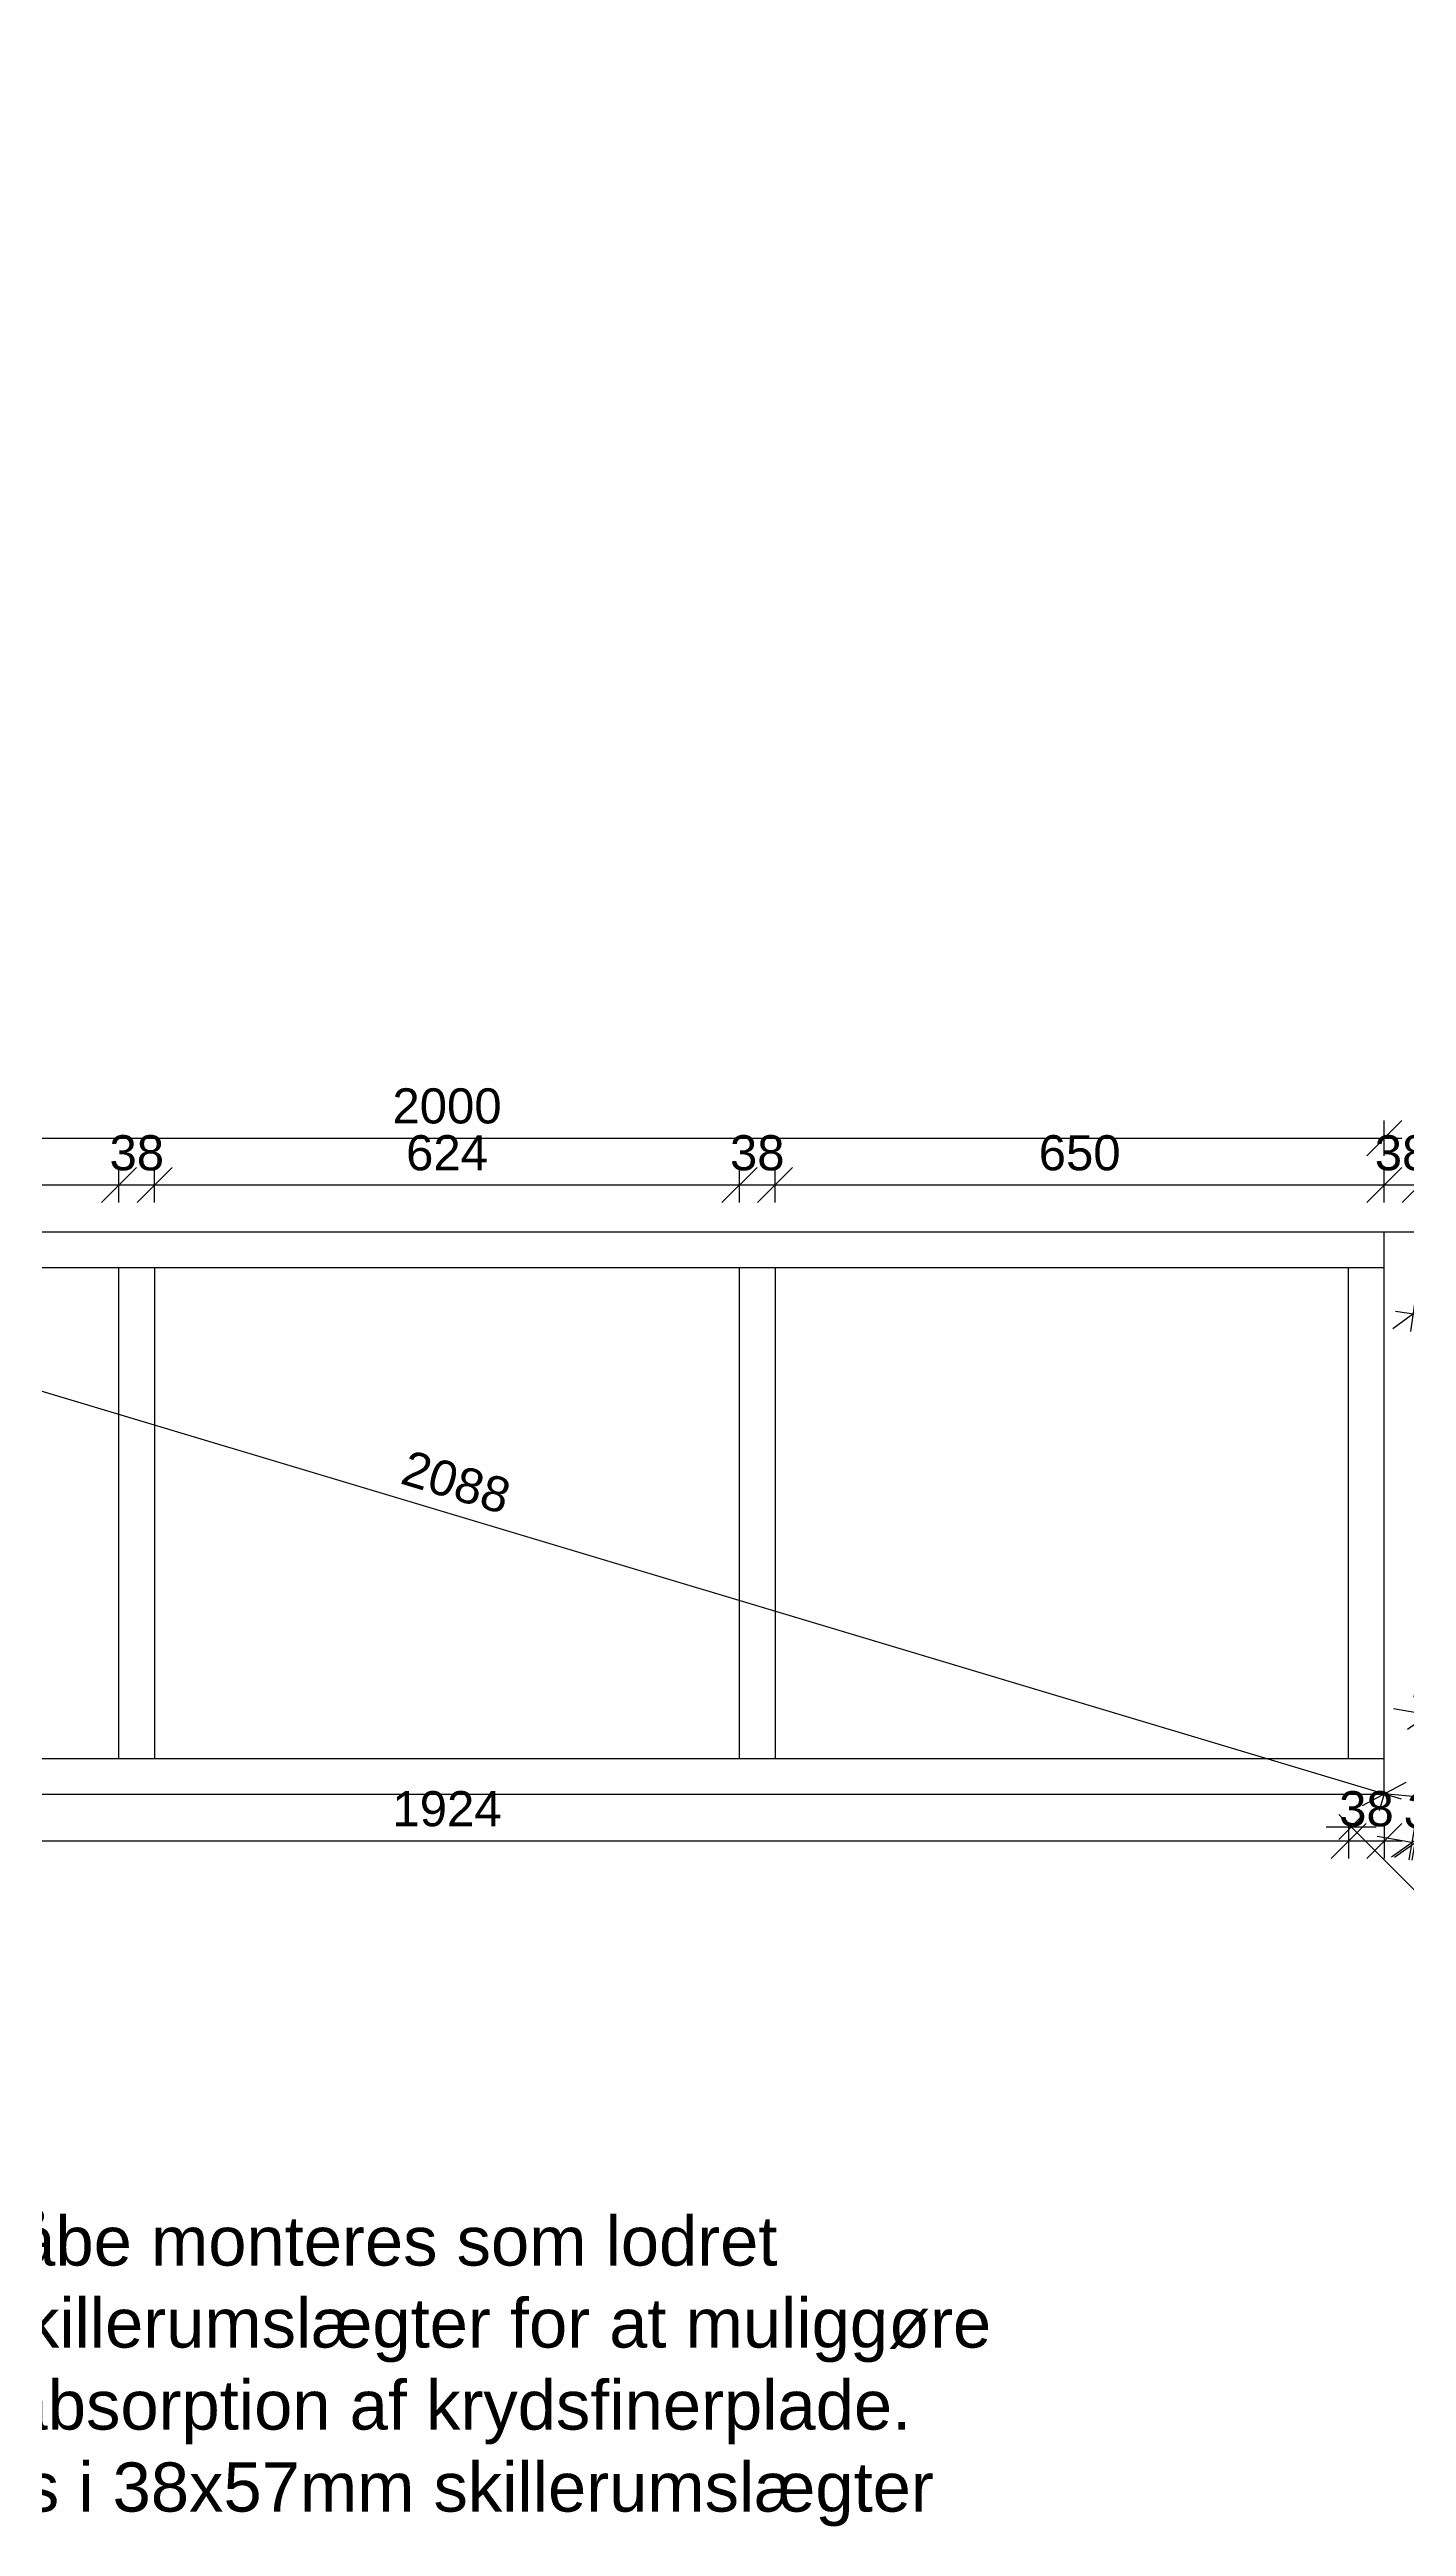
# Model space of a CAD drawing. Header units: millimetres. Extents: x -96270 to 80902, y -48795 to -34727.
# Drawn here: x 59950 to 61398, y -38302 to -35659 of the extents above; entities that cross this region are included whole.
import ezdxf
from ezdxf import colors
from ezdxf.entities.mleader import LeaderData, LeaderLine
from ezdxf.math import Vec2, Vec3

# ---------------------------------------------------------------- set-up
doc = ezdxf.new("R2010")
doc.units = ezdxf.units.MM
doc.layers.get('0').update_dxf_attribs({"lineweight": 25})
doc.layers.add('Mållinje (Afsætning af mål)', color=4, linetype='Continuous', lineweight=9)
doc.layers.add('Tyk fuldstregslinje (Optegning)', color=7, linetype='Continuous', lineweight=30)
doc.styles.add('Annotative', font='arial.ttf')
doc.styles.add('Arial', font='arial.ttf', dxfattribs={"height": 3.5})
doc.dimstyles.new('Annotative', dxfattribs={"dimscale": 0, "dimtxt": 2.5, "dimasz": 2.5, "dimexe": 1.25, "dimexo": 1, "dimgap": 1, "dimtad": 1, "dimdec": 0, "dimzin": 0, "dimtxsty": 'Annotative', "dimblk": 'OBLIQUE', "dimcen": 1, "dimdle": 1.25, "dimadec": 0, "dimazin": 0, "dimtfac": 1, "dimtdec": 0, "dimtofl": 0, "dimtmove": 0, "dimatfit": 3, "dimfxl": 1.25, "dimfxlon": 1, "dimtolj": 1, "dimtzin": 0, "dimarcsym": 0})

# ---------------------------------------------------------------- blocks, each defined once
blk = doc.blocks.new('_Oblique')
at = {"color": 0, "linetype": 'ByBlock', "lineweight": -2}
blk.add_line((-0.5, -0.5), (0.5, 0.5), dxfattribs=at)
blk = doc.blocks.new('*D647')
at = {"layer": 'Defpoints', "color": 0, "transparency": 16777216}
for p in [(61374.3, -36820.8), (59374.3, -36870.8), (61374.3, -36870.8)]:
    blk.add_point(p, dxfattribs=at)
at = {"layer": 'Mållinje (Afsætning af mål)', "color": 0, "lineweight": -2, "transparency": 16777216}
for p, q in [((59374.3, -36839.6), (59374.3, -36802.1)), ((61374.3, -36839.6), (61374.3, -36802.1)), ((59355.5, -36820.8), (61393, -36820.8))]:
    blk.add_line(p, q, dxfattribs=at)
at = {"layer": 'Mållinje (Afsætning af mål)', "color": 0, "lineweight": -2, "transparency": 16777216, "xscale": 37.5, "yscale": 37.5, "zscale": 37.5, "rotation": 180}
blk.add_blockref('_Oblique', (59374.3, -36820.8), dxfattribs=at)
at = {"layer": 'Mållinje (Afsætning af mål)', "color": 0, "lineweight": -2, "transparency": 16777216, "xscale": 37.5, "yscale": 37.5, "zscale": 37.5}
blk.add_blockref('_Oblique', (61374.3, -36820.8), dxfattribs=at)
at = {"layer": 'Mållinje (Afsætning af mål)', "color": 0, "transparency": 16777216, "insert": (60374.3, -36786.7), "char_height": 37.5, "attachment_point": 5, "style": 'Annotative'}
blk.add_mtext('\\A1;2000', dxfattribs=at)
blk = doc.blocks.new('*D639')
at = {"layer": 'Defpoints', "color": 0, "transparency": 16777216}
for p in [(59374.3, -36920.8), (61374.3, -37520.6), (61374.3, -37520.6)]:
    blk.add_point(p, dxfattribs=at)
at = {"layer": 'Mållinje (Afsætning af mål)', "color": 0, "lineweight": -2, "transparency": 16777216}
for p, q in [((59356.3, -36915.4), (61392.3, -37526)), ((59374.3, -36920.8), (59368.9, -36938.8)), ((61374.3, -37520.6), (61368.9, -37538.6))]:
    blk.add_line(p, q, dxfattribs=at)
at = {"layer": 'Mållinje (Afsætning af mål)', "color": 0, "lineweight": -2, "transparency": 16777216, "xscale": 37.5, "yscale": 37.5, "zscale": 37.5}
for p, rotation in [((59374.3, -36920.8), 163.3050588094748), ((61374.3, -37520.6), 343.3050588094748)]:
    blk.add_blockref('_Oblique', p, dxfattribs=dict(at, rotation=rotation))
at = {"layer": 'Mållinje (Afsætning af mål)', "color": 0, "transparency": 16777216, "insert": (60384.1, -37188), "char_height": 37.5, "attachment_point": 5, "rotation": 343.3051, "style": 'Annotative'}
blk.add_mtext('\\A1;2088', dxfattribs=at)
blk = doc.blocks.new('*D599')
at = {"layer": 'Defpoints', "color": 0, "transparency": 16777216}
for p in [(61412.3, -36870.8), (61374.3, -36920.8), (61412.3, -36920.8)]:
    blk.add_point(p, dxfattribs=at)
at = {"layer": 'Mållinje (Afsætning af mål)', "color": 0, "lineweight": -2, "transparency": 16777216}
for p, q in [((61355.5, -36870.8), (61431, -36870.8)), ((61374.3, -36889.6), (61374.3, -36852.1)), ((61412.3, -36889.6), (61412.3, -36852.1))]:
    blk.add_line(p, q, dxfattribs=at)
at = {"layer": 'Mållinje (Afsætning af mål)', "color": 0, "lineweight": -2, "transparency": 16777216, "xscale": 37.5, "yscale": 37.5, "zscale": 37.5, "rotation": 180}
blk.add_blockref('_Oblique', (61374.3, -36870.8), dxfattribs=at)
at = {"layer": 'Mållinje (Afsætning af mål)', "color": 0, "lineweight": -2, "transparency": 16777216, "xscale": 37.5, "yscale": 37.5, "zscale": 37.5}
blk.add_blockref('_Oblique', (61412.3, -36870.8), dxfattribs=at)
at = {"layer": 'Mållinje (Afsætning af mål)', "color": 0, "transparency": 16777216, "insert": (61393.3, -36836.7), "char_height": 37.5, "attachment_point": 5, "style": 'Annotative'}
blk.add_mtext('\\A1;38', dxfattribs=at)
blk = doc.blocks.new('*D591')
at = {"layer": 'Defpoints', "color": 0, "transparency": 16777216}
for p in [(61421, -37436.3), (61412.3, -37485.5), (61425.1, -37487.8)]:
    blk.add_point(p, dxfattribs=at)
at = {"layer": 'Mållinje (Afsætning af mål)', "color": 0, "lineweight": -2, "transparency": 16777216}
for p, q in [((61417.7, -37454.7), (61424.2, -37417.8)), ((61430.5, -37457), (61437, -37420.1)), ((61421, -37436.3), (61384, -37429.8)), ((61433.8, -37438.5), (61470.7, -37445))]:
    blk.add_line(p, q, dxfattribs=at)
at = {"layer": 'Mållinje (Afsætning af mål)', "color": 0, "lineweight": -2, "transparency": 16777216, "xscale": 37.5, "yscale": 37.5, "zscale": 37.5}
for p, rotation in [((61421, -37436.3), 350.0000000000194), ((61433.8, -37438.5), 170.0000000000194)]:
    blk.add_blockref('_Oblique', p, dxfattribs=dict(at, rotation=rotation))
at = {"layer": 'Mållinje (Afsætning af mål)', "color": 0, "transparency": 16777216, "insert": (61433.3, -37403.8), "char_height": 37.5, "attachment_point": 5, "rotation": 350, "style": 'Annotative'}
blk.add_mtext('\\A1;13', dxfattribs=at)
blk = doc.blocks.new('*D587')
at = {"layer": 'Defpoints', "color": 0, "transparency": 16777216}
for p in [(61412.3, -37524), (61415.3, -37524.5), (61403.8, -37572.6)]:
    blk.add_point(p, dxfattribs=at)
at = {"layer": 'Mållinje (Afsætning af mål)', "color": 0, "lineweight": -2, "transparency": 16777216}
for p, q in [((61407, -37554.1), (61400.6, -37591)), ((61410, -37554.6), (61403.6, -37591.5)), ((61403.8, -37572.6), (61366.9, -37566.1)), ((61406.8, -37573.1), (61443.7, -37579.5))]:
    blk.add_line(p, q, dxfattribs=at)
at = {"layer": 'Mållinje (Afsætning af mål)', "color": 0, "lineweight": -2, "transparency": 16777216, "xscale": 37.5, "yscale": 37.5, "zscale": 37.5}
for p, rotation in [((61403.8, -37572.6), 350.1143330559103), ((61406.8, -37573.1), 170.1143330559102)]:
    blk.add_blockref('_Oblique', p, dxfattribs=dict(at, rotation=rotation))
at = {"layer": 'Mållinje (Afsætning af mål)', "color": 0, "transparency": 16777216, "insert": (61411.2, -37539.2), "char_height": 37.5, "attachment_point": 5, "rotation": 350.1143, "style": 'Annotative'}
blk.add_mtext('\\A1;3', dxfattribs=at)
blk = doc.blocks.new('*D581')
at = {"layer": 'Defpoints', "color": 0, "transparency": 16777216}
for p in [(61412.3, -36959.2), (61560.8, -36981.3), (61404.9, -37008.7)]:
    blk.add_point(p, dxfattribs=at)
at = {"layer": 'Mållinje (Afsætning af mål)', "color": 0, "lineweight": -2, "transparency": 16777216}
for p, q in [((61407.7, -36990.1), (61402.2, -37027.2)), ((61572, -37033.5), (61386.4, -37005.9)), ((61556.2, -37012.2), (61550.7, -37049.3))]:
    blk.add_line(p, q, dxfattribs=at)
at = {"layer": 'Mållinje (Afsætning af mål)', "color": 0, "lineweight": -2, "transparency": 16777216, "xscale": 37.5, "yscale": 37.5, "zscale": 37.5}
for p, rotation in [((61404.9, -37008.7), 171.5355879358977), ((61553.4, -37030.8), 351.5355879358977)]:
    blk.add_blockref('_Oblique', p, dxfattribs=dict(at, rotation=rotation))
at = {"layer": 'Mållinje (Afsætning af mål)', "color": 0, "transparency": 16777216, "insert": (61484.2, -36986), "char_height": 37.5, "attachment_point": 5, "rotation": 351.5356, "style": 'Annotative'}
blk.add_mtext('\\A1;150', dxfattribs=at)
blk = doc.blocks.new('*D580')
at = {"layer": 'Defpoints', "color": 0, "transparency": 16777216}
for p in [(61374.3, -37520.8), (61339, -37556.1), (61604.3, -37750.8)]:
    blk.add_point(p, dxfattribs=at)
at = {"layer": 'Mållinje (Afsætning af mål)', "color": 0, "lineweight": -2, "transparency": 16777216}
for p, q in [((61352.3, -37542.8), (61325.8, -37569.3)), ((61582.3, -37799.3), (61325.8, -37542.8)), ((61582.3, -37772.8), (61555.8, -37799.3))]:
    blk.add_line(p, q, dxfattribs=at)
at = {"layer": 'Mållinje (Afsætning af mål)', "color": 0, "lineweight": -2, "transparency": 16777216, "xscale": 37.5, "yscale": 37.5, "zscale": 37.5}
for p, rotation in [((61339, -37556.1), 135), ((61569, -37786.1), 315)]:
    blk.add_blockref('_Oblique', p, dxfattribs=dict(at, rotation=rotation))
at = {"layer": 'Mållinje (Afsætning af mål)', "color": 0, "transparency": 16777216, "insert": (61478.2, -37646.9), "char_height": 37.5, "attachment_point": 5, "rotation": 315, "style": 'Annotative'}
blk.add_mtext('\\A1;325', dxfattribs=at)
blk = doc.blocks.new('*D756')
at = {"layer": 'Defpoints', "color": 0, "transparency": 16777216}
for p in [(59412.3, -37482.8), (61336.3, -37482.8), (61336.3, -37570.8)]:
    blk.add_point(p, dxfattribs=at)
at = {"layer": 'Mållinje (Afsætning af mål)', "color": 0, "lineweight": -2, "transparency": 16777216}
for p, q in [((59412.3, -37552.1), (59412.3, -37589.6)), ((61336.3, -37552.1), (61336.3, -37589.6)), ((59393.5, -37570.8), (61355, -37570.8))]:
    blk.add_line(p, q, dxfattribs=at)
at = {"layer": 'Mållinje (Afsætning af mål)', "color": 0, "lineweight": -2, "transparency": 16777216, "xscale": 37.5, "yscale": 37.5, "zscale": 37.5, "rotation": 180}
blk.add_blockref('_Oblique', (59412.3, -37570.8), dxfattribs=at)
at = {"layer": 'Mållinje (Afsætning af mål)', "color": 0, "lineweight": -2, "transparency": 16777216, "xscale": 37.5, "yscale": 37.5, "zscale": 37.5}
blk.add_blockref('_Oblique', (61336.3, -37570.8), dxfattribs=at)
at = {"layer": 'Mållinje (Afsætning af mål)', "color": 0, "transparency": 16777216, "insert": (60374.3, -37536.7), "char_height": 37.5, "attachment_point": 5, "style": 'Annotative'}
blk.add_mtext('\\A1;1924', dxfattribs=at)
blk = doc.blocks.new('*D757')
at = {"layer": 'Defpoints', "color": 0, "transparency": 16777216}
for p in [(61336.3, -37482.8), (61374.3, -37482.8), (61374.3, -37570.8)]:
    blk.add_point(p, dxfattribs=at)
at = {"layer": 'Mållinje (Afsætning af mål)', "color": 0, "lineweight": -2, "transparency": 16777216}
for p, q in [((61336.3, -37552.1), (61336.3, -37589.6)), ((61374.3, -37552.1), (61374.3, -37589.6)), ((61317.5, -37570.8), (61393, -37570.8))]:
    blk.add_line(p, q, dxfattribs=at)
at = {"layer": 'Mållinje (Afsætning af mål)', "color": 0, "lineweight": -2, "transparency": 16777216, "xscale": 37.5, "yscale": 37.5, "zscale": 37.5, "rotation": 180}
blk.add_blockref('_Oblique', (61336.3, -37570.8), dxfattribs=at)
at = {"layer": 'Mållinje (Afsætning af mål)', "color": 0, "lineweight": -2, "transparency": 16777216, "xscale": 37.5, "yscale": 37.5, "zscale": 37.5}
blk.add_blockref('_Oblique', (61374.3, -37570.8), dxfattribs=at)
at = {"layer": 'Mållinje (Afsætning af mål)', "color": 0, "transparency": 16777216, "insert": (61355.3, -37536.7), "char_height": 37.5, "attachment_point": 5, "style": 'Annotative'}
blk.add_mtext('\\A1;38', dxfattribs=at)
blk = doc.blocks.new('*D773')
at = {"layer": 'Defpoints', "color": 0, "transparency": 16777216}
for p in [(60024.3, -36870.8), (59374.3, -36958.8), (60024.3, -36958.8)]:
    blk.add_point(p, dxfattribs=at)
at = {"layer": 'Mållinje (Afsætning af mål)', "color": 0, "lineweight": -2, "transparency": 16777216}
for p, q in [((59355.5, -36870.8), (60043, -36870.8)), ((59374.3, -36889.6), (59374.3, -36852.1)), ((60024.3, -36889.6), (60024.3, -36852.1))]:
    blk.add_line(p, q, dxfattribs=at)
at = {"layer": 'Mållinje (Afsætning af mål)', "color": 0, "lineweight": -2, "transparency": 16777216, "xscale": 37.5, "yscale": 37.5, "zscale": 37.5, "rotation": 180}
blk.add_blockref('_Oblique', (59374.3, -36870.8), dxfattribs=at)
at = {"layer": 'Mållinje (Afsætning af mål)', "color": 0, "lineweight": -2, "transparency": 16777216, "xscale": 37.5, "yscale": 37.5, "zscale": 37.5}
blk.add_blockref('_Oblique', (60024.3, -36870.8), dxfattribs=at)
at = {"layer": 'Mållinje (Afsætning af mål)', "color": 0, "transparency": 16777216, "insert": (59699.3, -36836.7), "char_height": 37.5, "attachment_point": 5, "style": 'Annotative'}
blk.add_mtext('\\A1;650', dxfattribs=at)
blk = doc.blocks.new('*D772')
at = {"layer": 'Defpoints', "color": 0, "transparency": 16777216}
for p in [(60062.3, -36870.8), (60024.3, -36958.8), (60062.3, -36958.8)]:
    blk.add_point(p, dxfattribs=at)
at = {"layer": 'Mållinje (Afsætning af mål)', "color": 0, "lineweight": -2, "transparency": 16777216}
for p, q in [((60005.5, -36870.8), (60081, -36870.8)), ((60024.3, -36889.6), (60024.3, -36852.1)), ((60062.3, -36889.6), (60062.3, -36852.1))]:
    blk.add_line(p, q, dxfattribs=at)
at = {"layer": 'Mållinje (Afsætning af mål)', "color": 0, "lineweight": -2, "transparency": 16777216, "xscale": 37.5, "yscale": 37.5, "zscale": 37.5, "rotation": 180}
blk.add_blockref('_Oblique', (60024.3, -36870.8), dxfattribs=at)
at = {"layer": 'Mållinje (Afsætning af mål)', "color": 0, "lineweight": -2, "transparency": 16777216, "xscale": 37.5, "yscale": 37.5, "zscale": 37.5}
blk.add_blockref('_Oblique', (60062.3, -36870.8), dxfattribs=at)
at = {"layer": 'Mållinje (Afsætning af mål)', "color": 0, "transparency": 16777216, "insert": (60043.3, -36836.7), "char_height": 37.5, "attachment_point": 5, "style": 'Annotative'}
blk.add_mtext('\\A1;38', dxfattribs=at)
blk = doc.blocks.new('*D771')
at = {"layer": 'Defpoints', "color": 0, "transparency": 16777216}
for p in [(60686.3, -36870.8), (60062.3, -36958.8), (60686.3, -36958.8)]:
    blk.add_point(p, dxfattribs=at)
at = {"layer": 'Mållinje (Afsætning af mål)', "color": 0, "lineweight": -2, "transparency": 16777216}
for p, q in [((60043.5, -36870.8), (60705, -36870.8)), ((60062.3, -36889.6), (60062.3, -36852.1)), ((60686.3, -36889.6), (60686.3, -36852.1))]:
    blk.add_line(p, q, dxfattribs=at)
at = {"layer": 'Mållinje (Afsætning af mål)', "color": 0, "lineweight": -2, "transparency": 16777216, "xscale": 37.5, "yscale": 37.5, "zscale": 37.5, "rotation": 180}
blk.add_blockref('_Oblique', (60062.3, -36870.8), dxfattribs=at)
at = {"layer": 'Mållinje (Afsætning af mål)', "color": 0, "lineweight": -2, "transparency": 16777216, "xscale": 37.5, "yscale": 37.5, "zscale": 37.5}
blk.add_blockref('_Oblique', (60686.3, -36870.8), dxfattribs=at)
at = {"layer": 'Mållinje (Afsætning af mål)', "color": 0, "transparency": 16777216, "insert": (60374.3, -36836.7), "char_height": 37.5, "attachment_point": 5, "style": 'Annotative'}
blk.add_mtext('\\A1;624', dxfattribs=at)
blk = doc.blocks.new('*D770')
at = {"layer": 'Defpoints', "color": 0, "transparency": 16777216}
for p in [(60724.3, -36870.8), (60686.3, -36958.8), (60724.3, -36958.8)]:
    blk.add_point(p, dxfattribs=at)
at = {"layer": 'Mållinje (Afsætning af mål)', "color": 0, "lineweight": -2, "transparency": 16777216}
for p, q in [((60667.5, -36870.8), (60743, -36870.8)), ((60686.3, -36889.6), (60686.3, -36852.1)), ((60724.3, -36889.6), (60724.3, -36852.1))]:
    blk.add_line(p, q, dxfattribs=at)
at = {"layer": 'Mållinje (Afsætning af mål)', "color": 0, "lineweight": -2, "transparency": 16777216, "xscale": 37.5, "yscale": 37.5, "zscale": 37.5, "rotation": 180}
blk.add_blockref('_Oblique', (60686.3, -36870.8), dxfattribs=at)
at = {"layer": 'Mållinje (Afsætning af mål)', "color": 0, "lineweight": -2, "transparency": 16777216, "xscale": 37.5, "yscale": 37.5, "zscale": 37.5}
blk.add_blockref('_Oblique', (60724.3, -36870.8), dxfattribs=at)
at = {"layer": 'Mållinje (Afsætning af mål)', "color": 0, "transparency": 16777216, "insert": (60705.3, -36836.7), "char_height": 37.5, "attachment_point": 5, "style": 'Annotative'}
blk.add_mtext('\\A1;38', dxfattribs=at)
blk = doc.blocks.new('*D769')
at = {"layer": 'Defpoints', "color": 0, "transparency": 16777216}
for p in [(61374.3, -36870.8), (60724.3, -36958.8), (61374.3, -36958.8)]:
    blk.add_point(p, dxfattribs=at)
at = {"layer": 'Mållinje (Afsætning af mål)', "color": 0, "lineweight": -2, "transparency": 16777216}
for p, q in [((60705.5, -36870.8), (61393, -36870.8)), ((60724.3, -36889.6), (60724.3, -36852.1)), ((61374.3, -36889.6), (61374.3, -36852.1))]:
    blk.add_line(p, q, dxfattribs=at)
at = {"layer": 'Mållinje (Afsætning af mål)', "color": 0, "lineweight": -2, "transparency": 16777216, "xscale": 37.5, "yscale": 37.5, "zscale": 37.5, "rotation": 180}
blk.add_blockref('_Oblique', (60724.3, -36870.8), dxfattribs=at)
at = {"layer": 'Mållinje (Afsætning af mål)', "color": 0, "lineweight": -2, "transparency": 16777216, "xscale": 37.5, "yscale": 37.5, "zscale": 37.5}
blk.add_blockref('_Oblique', (61374.3, -36870.8), dxfattribs=at)
at = {"layer": 'Mållinje (Afsætning af mål)', "color": 0, "transparency": 16777216, "insert": (61049.3, -36836.7), "char_height": 37.5, "attachment_point": 5, "style": 'Annotative'}
blk.add_mtext('\\A1;650', dxfattribs=at)

msp = doc.modelspace()

# ---------------------------------------------------------------- linework, layer by layer
at = {"layer": 'Tyk fuldstregslinje (Optegning)'}
for p, q in [((59374.3, -36920.8), (61374.3, -36920.8)), ((61374.3, -37520.8), (61374.3, -36920.8)), ((61374.3, -36920.8), (61412.3, -36920.8)), ((59374.3, -36958.8), (61374.3, -36958.8)), ((61336.3, -37482.8), (61336.3, -36958.8)), ((59374.3, -37482.8), (61374.3, -37482.8)), ((59374.3, -37520.8), (61374.3, -37520.8)), ((61412.3, -37524), (61374.3, -37520.6))]:
    msp.add_line(p, q, dxfattribs=at)
at = {"layer": 'Tyk fuldstregslinje (Optegning)', "ltscale": 30}
for p, q in [((60024.3, -37482.8), (60024.3, -36958.8)), ((60062.3, -36958.8), (60062.3, -37482.8)), ((60686.3, -37482.8), (60686.3, -36958.8)), ((60724.3, -36958.8), (60724.3, -37482.8))]:
    msp.add_line(p, q, dxfattribs=at)

# ---------------------------------------------------------------- texts
at = {"layer": 'Mållinje (Afsætning af mål)', "insert": (59605.9, -37971.5), "char_height": 52.5, "width": 1394.819, "attachment_point": 1, "style": 'Arial'}
msp.add_mtext('Bund af kåbe monteres som lodret stående skillerumslægter for at muliggøre resonansabsorption af krydsfinerplade.\\PAlt udføres i 38x57mm skillerumslægter', dxfattribs=at)

# ---------------------------------------------------------------- dimensions: what is measured, and where the dimension line sits
at = {"layer": 'Mållinje (Afsætning af mål)'}
for p1, p2, distance, picture, middle in [((59374.3, -36870.8), (61374.3, -36870.8), 50, '*D647', (60374.3, -36786.7)), ((59374.3, -36958.8), (60024.3, -36958.8), 88, '*D773', (59699.3, -36836.7)), ((60062.3, -36958.8), (60686.3, -36958.8), 88, '*D771', (60374.3, -36836.7)), ((60724.3, -36958.8), (61374.3, -36958.8), 88, '*D769', (61049.3, -36836.7)), ((59374.3, -36920.8), (61374.3, -37520.6), 0, '*D639', (60384.1, -37188)), ((61560.8, -36981.3), (61412.3, -36959.2), 50, '*D581', (61484.2, -36986)), ((59412.3, -37482.8), (61336.3, -37482.8), -88, '*D756', (60374.3, -37536.7)), ((61604.3, -37750.8), (61374.3, -37520.8), 49.9, '*D580', (61478.2, -37646.9))]:
    dim = msp.add_aligned_dim(p1=p1, p2=p2, distance=distance, dimstyle='Annotative', dxfattribs=at)
    dim.commit()
    dim.dimension.update_dxf_attribs({"geometry": picture, "text_midpoint": middle})
for base, p1, p2, angle, picture, middle in [((60062.3, -36870.8), (60024.3, -36958.8), (60062.3, -36958.8), 0, '*D772', (60043.3, -36870.8)), ((60724.3, -36870.8), (60686.3, -36958.8), (60724.3, -36958.8), 0, '*D770', (60705.3, -36870.8)), ((61412.3, -36870.8), (61374.3, -36920.8), (61412.3, -36920.8), 0, '*D599', (61393.3, -36870.8)), ((61421, -37436.3), (61425.1, -37487.8), (61412.3, -37485.5), 170, '*D591', (61427.4, -37437.4)), ((61374.3, -37570.8), (61336.3, -37482.8), (61374.3, -37482.8), 0, '*D757', (61355.3, -37570.8)), ((61403.8, -37572.6), (61415.3, -37524.5), (61412.3, -37524), 170.1143, '*D587', (61405.3, -37572.8))]:
    dim = msp.add_linear_dim(base=base, p1=p1, p2=p2, angle=angle, dimstyle='Annotative', dxfattribs=at)
    dim.commit()
    dim.dimension.update_dxf_attribs({"geometry": picture, "text_midpoint": middle, "dimtype": 161})

# ---------------------------------------------------------------- leaders
at = {"layer": 'Mållinje (Afsætning af mål)', "ltscale": 50}
ml = msp.add_multileader_mtext('Standard', dxfattribs=at)
ml.set_content('SPOT 4', color=256)
ml.set_leader_properties()
ml.build(insert=Vec2(0, 0))
ml.multileader.update_dxf_attribs({"text_right_attachment_type": 6, "dogleg_length": 0.36, "arrow_head_size": 200, "scale": 50})
ctx = ml.context
ctx.base_point, ctx.scale, ctx.char_height, ctx.arrow_head_size, ctx.landing_gap_size, ctx.plane_origin = Vec3(14134, -35762.1), 50, 200, 200, 100, Vec3(13865.2, -36061.1)
ctx.right_attachment = 6
notes = []
notes.append((ctx, [(0, (1, 1, 0), (14116, -35762.1), (1, 0), 18, [(0, [(13865.2, -36061.1)], 0, [])])]))
ctx.mtext.insert, ctx.mtext.width, ctx.mtext.flow_direction = Vec3(14234, -35662.1), 1333.358, 5
ml = msp.add_multileader_mtext('Standard', dxfattribs=at)
ml.set_content('SPOT 6', color=256)
ml.set_leader_properties()
ml.build(insert=Vec2(0, 0))
ml.multileader.update_dxf_attribs({"text_right_attachment_type": 6, "dogleg_length": 0.36, "arrow_head_size": 200, "scale": 50})
ctx = ml.context
ctx.base_point, ctx.scale, ctx.char_height, ctx.arrow_head_size, ctx.landing_gap_size, ctx.plane_origin = Vec3(4278, -36762.1), 50, 200, 200, 100, Vec3(4009.2, -37061.1)
ctx.right_attachment = 6
notes.append((ctx, [(0, (1, 1, 0), (4260, -36762.1), (1, 0), 18, [(0, [(4009.2, -37061.1)], 0, [])])]))
ctx.mtext.insert, ctx.mtext.width, ctx.mtext.flow_direction = Vec3(4378, -36662.1), 1473.722, 5
for ctx, leaders in notes:
    for number, flags, end, landing, length, lines in leaders:
        leader = LeaderData()
        leader.index, (leader.has_last_leader_line, leader.has_dogleg_vector, leader.attachment_direction) = number, flags
        leader.last_leader_point, leader.dogleg_vector, leader.dogleg_length = Vec3(end), Vec3(landing), length
        for number, points, colour, breaks in lines:
            line = LeaderLine()
            line.index, line.vertices, line.color, line.breaks = number, Vec3.list(points), colors.encode_raw_color(colour), breaks
            leader.lines.append(line)
        ctx.leaders.append(leader)

doc.saveas('drawing.dxf')
